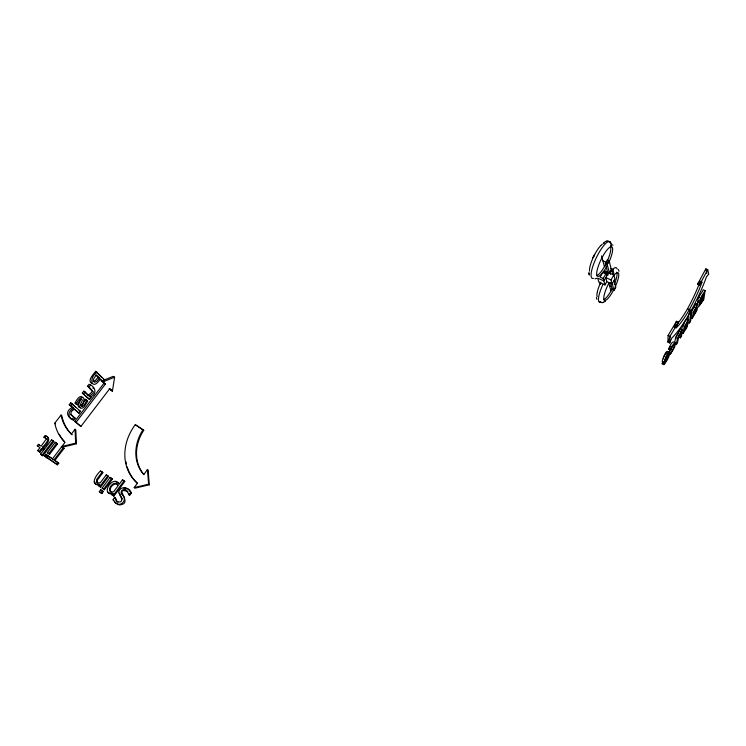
<?xml version="1.0" encoding="UTF-8"?>
<svg xmlns="http://www.w3.org/2000/svg" width="746" height="746" viewBox="0 0 746 746"><rect width="100%" height="100%" fill="white"/><g stroke="black" fill="none" stroke-linecap="round" stroke-linejoin="round"><path stroke-width="1.12" d="M668.071 351.86C666.42 348.83 662.271 359.18 662.252 361.484L664.052 362.342L668.724 354.667L663.968 364.635L662.168 363.787L663.157 361.614M689.379 309.562L691.216 310.355L688.94 314.467A53.47 9.595 -63.6 0 1 671.81 338.022L669.749 342.983L667.903 342.125L668.108 335.439L676.557 321.265L678.431 322.113L675.969 328.026A37.02 6.621 -63.6 0 0 689.379 309.562A37.02 6.63 -63.6 0 0 702.089 281.904L699.459 284.972L697.585 284.161L705.837 268.858L707.721 269.67L708.7 274.164L706.509 276.719A48.984 8.775 -63.6 0 1 690.899 311.054L689.808 313.022L689.379 309.562L687.532 308.732A36.992 6.677 -63.6 0 1 674.104 327.177L676.557 321.265M669.749 342.983L669.983 336.297L678.431 322.113M696.512 306.084L696.522 305.571M697.706 303.995L697.818 303.146M664.052 362.342C669.684 343.962 673.33 353.222 663.968 364.635M670.598 350.172C670.505 347.655 677.601 336.922 674.85 346.144A5.436 0.942 -63.1 0 1 673.396 349.389L670.197 354.425L673.703 347.813L674.347 344.521L673.088 345.501L670.598 350.172L668.789 349.333C669.386 347.216 671.54 341.435 673.759 341.873M674.654 342.759L675.69 337.099L680.436 328.958L682.254 329.779L681.555 336.026L680.436 337.854L678.646 337.033L678.841 335.178M674.552 343.757L676.342 344.587L677.508 337.938L682.254 329.779M680.436 337.854L680.949 333.22L680.147 334.096A4.038 0.699 -63.2 0 0 678.916 335.961L677.461 342.75L676.342 344.587M681.434 331.569L682.077 327.065L684.753 321.75L686.749 318.71L688.558 319.53L684.781 326.935L684.688 327.522L688.418 322.375L686.73 327.615L683.112 333.462L681.312 332.641M682.879 326.701L682.972 326.114M683.112 333.462L684.157 327.149L688.558 319.53M686.749 318.71L686.553 319.913M688.651 314.336L687.709 322.123L689.509 322.934L690.61 321.125L691.719 312.201L689.901 311.39M689.509 322.934L690.6 314.038L691.719 312.201M690.656 315.549L690.386 317.731L692.176 318.542L697.118 309.879L697.482 307.473L693.808 312.537L697.678 304.545L695.869 303.743L691.225 312.052M692.176 318.542L693.314 312.108L697.678 304.545M695.72 304.862L695.869 303.743M702.825 300.274L703.282 297.048C700.625 300.106 696.615 310.644 702.825 300.274L701.026 299.482M705.082 290.576L703.832 299.37L698.424 307.1L700.252 301.533L699.291 302.083L699.962 299.482L705.082 290.576L703.264 289.784C702.135 292.712 696.615 298.614 697.986 301.207M676.025 338.414L676.156 337.546M109.196 388.47L112.404 391.174L114.614 377.187L113.252 376.348L103.834 380.124M663.418 358.901L663.586 358.015M85.1 399.362L83.048 403.754L80.885 405.554L82.256 406.43L84.419 404.63L85.855 402.103L86.555 400.136L85.1 399.362L86.48 400.238M672.351 345.622L668.948 351.953M82.797 397.357C79.775 394.075 76.101 400.742 75.085 403.073L76.167 404.062L76.558 402.943M696.736 304.638L698.442 300.741M683.094 325.704L684.007 323.773M692.223 310.709L692.605 309.804M697.967 302.606L698.61 301.142M667.903 342.125L669.964 337.164M663.912 357.054L664.453 355.87M603.598 243.634L603.868 243.103A4.047 3.954 -86.7 0 0 603.626 243.625M699.002 297.85L699.235 297.356M668.789 349.333L670.234 346.396M603.523 299.463L605.323 300.666M676.575 336.194L677.107 335.131M86.555 400.136L87.655 401.18L84.475 406.346A5.399 3.059 -55 0 1 82.274 408.09L80.54 408.276L79.552 406.421L82.396 400.285L81.65 399.203C78.423 399.203 78.852 406.663 76.241 403.959M77.537 404.947L76.465 403.959C80.139 394.037 88.056 396.378 81.482 405.833L82.256 406.43M699.459 284.972L707.721 269.67M608.596 272.616L603.85 280.888L597.705 278.127L598.898 282.202L604.978 284.944L606.675 281.988M609.389 272.831L611.319 269.474M604.241 271.152L609.575 273.53L611.496 270.183L609.109 260.802L607.291 260L605.323 263.413L607.608 272.038M611.972 271.106L612.923 269.446L610.983 268.588M611.039 279.955L605.743 277.587L606.862 281.671L612.102 284.03L611.039 279.955L613.893 274.976L604.325 270.574M612.102 284.03L614.928 279.088L613.893 274.976M610.424 282.678L612.261 289.616L613.977 290.39L615.823 287.163L614.042 280.179M609.575 273.53L607.141 264.215L609.109 260.802M603.178 278.491L606.05 273.493L602.955 272.113L600.092 277.102L603.178 278.491L604.978 284.944M592.688 257.818L594.646 254.433M605.323 300.675L604.521 301.664A3.777 3.665 64.7 0 0 605.463 300.349L605.482 300.34M664.807 355.208L665.646 353.818M668.798 353.884L665.227 359.749C665.628 357.856 667.222 353.641 668.798 353.884L666.989 353.045M669.74 351.739L670.318 350.816M693.78 307.706L694.666 306.336M128.545 489.469L130.643 492.425C127.976 498.654 128.499 488.677 124.265 489.497C121.309 489.348 119.864 493.386 122.419 495.064C127.958 498.925 121.15 507.289 116.124 503.336M143.064 429.621A41.729 35.603 -42.7 0 0 143.764 474.615L147.484 469.56L148.165 470.176L149.284 484.816L134.914 488.192L134.205 487.586L137.404 483.249A48.63 41.422 -42.9 0 1 135.268 424.688L143.736 430.293A41.664 35.566 -42.7 0 0 143.829 474.503M129.17 493.955L129.59 495.419L131.352 493.022C129.618 486.905 119.677 485.273 118.633 492.574C120.88 495.586 124.787 503.951 117.234 501.601M111.62 494.477L112.45 493.348L113.187 493.936L112.348 495.064L111.62 494.477L113.924 496.127L124.787 481.45L124.078 480.844L113.196 495.54L113.924 496.127M124.787 481.45L122.503 479.79L119.183 484.275C113.578 473.524 99.162 495.381 113.187 493.936M115.872 503.158L113.084 499.867C115.434 494.337 115.043 501.657 117.971 502.189M102.155 488.061L104.459 489.712L112.394 479.044L110.1 477.393L102.155 488.061L102.901 488.658M101.838 493.451L103.228 491.577L102.491 490.989L100.71 489.786L99.321 491.651L101.838 493.451L99.321 491.651M99.069 486.056L98.313 485.459L99.199 484.275L99.945 484.881M98.313 485.459L100.617 487.11L108.543 476.47L106.258 474.82L100.337 482.755L98.435 482.876A3.823 3.171 -46.9 0 1 96.495 482.028L96.644 479.492L102.118 472.05L102.855 472.666L97.39 480.098L97.241 482.625A3.814 3.171 -46.9 0 0 97.726 483.035M107.816 475.864L99.871 486.513L100.617 487.11M111.667 478.438L103.713 489.115L104.459 489.712M101.092 492.864L102.491 490.989M102.118 472.05L100.57 471.015C97.316 473.244 88.69 485.823 99.199 484.275M662.168 363.787L662.653 363.153M54.001 459.89L63.289 447.749L64.063 448.383L54.794 460.515L54.001 459.89L58.748 463.201L57.498 464.833L47.259 457.783L48.509 456.151L53.236 459.452M99.638 378.837L104.002 383.239L74.749 421.378L80.866 426.47L109.821 388.573L112.404 391.174M47.259 457.783L56.705 464.217L57.955 462.576M73.705 420.138L75.159 418.245L71.001 414.422L71.103 412.1A4.094 2.322 -54.5 0 1 72.894 410.151L74.553 409.162L79.02 413.209L80.465 411.326L70.721 402.803L69.247 404.714L73.695 408.379C67.914 410.598 66.926 417.732 73.705 420.138C66.413 417.303 65.275 410.673 72.315 407.493M89.557 399.483L90.993 397.618L90.35 397.003C97.139 394.298 96.066 386.689 89.082 384.265L87.636 386.139L91.972 390.979A1.818 1.035 -55.5 0 1 91.534 392.461L88.149 395.343L83.766 391.165L82.312 393.049L89.557 399.483L82.312 393.049M101.745 380.964L103.116 381.812L104.617 379.863L95.656 371.322C93.754 374.091 86.704 380.749 91.982 383.593M56.696 443.329L48.807 453.605L49.609 454.23L57.479 443.963L56.696 443.329L55.223 442.341L47.334 452.608L48.136 453.232M47.007 457.83L48.387 456.03L47.585 455.405L46.205 457.205L47.007 457.83L44.527 456.058L45.907 454.258L48.387 456.03M74.749 421.378L76.111 422.264L105.373 384.087L100.309 378.987C91.954 391.939 87.907 378.091 97.045 372.179M52.444 458.827L61.722 446.695L63.289 447.749M71.364 434.107L75.057 429.276L75.812 429.938L76.418 443.805L62.655 447.134L61.881 446.49L65.042 442.35A51.744 42.308 -42.3 0 1 54.784 423.159L61.051 415.046L61.815 415.718A51.483 42.13 -41.7 0 0 72.12 434.759L71.364 434.107A51.558 42.168 -41.7 0 1 61.051 415.046M39.976 452.179L42.252 449.241L41.44 448.607L39.165 451.554L39.976 452.179L37.71 450.556L39.986 447.619L37.3 445.791L38.4 444.364L41.086 446.183L46.159 439.207L45.422 437.743L43.911 437.231L45.105 435.692C51.968 437.315 44.816 444.952 42.541 447.171L43.352 447.805C46.951 445.008 52.369 437.445 45.105 435.692M43.529 447.842L42.429 449.279L43.231 449.903L44.331 448.477L42.541 447.171M95.777 374.949L98.071 377.262L95.46 380.413L93.166 381.411M40.573 454.165L51.567 439.888L53.824 441.511L42.848 455.787L40.573 454.165L41.384 454.79M99.451 378.11L96.84 381.281L94.546 382.278C91.301 380.609 95.124 376.795 96.402 375.033L99.451 378.11L98.071 377.262M53.031 440.867L42.037 455.163L42.848 455.787M72.334 419.243L73.789 417.359L75.159 418.245M69.247 404.714L70.628 405.6L72.101 403.698M83.692 393.925L85.147 392.032L83.766 391.165M88.149 395.343L89.52 396.219L92.905 393.329A1.818 1.026 -55.6 0 0 93.353 391.837L89.026 387.006L90.471 385.132M697.585 284.161L700.214 281.093A36.992 6.686 -63.6 0 1 687.532 308.732M665.992 353.334L666.542 352.746M103.116 381.812L114.614 377.187M596.716 278.351L595 278.78M61.881 446.49L75.654 443.161L76.418 443.805M134.205 487.586L148.603 484.21L149.284 484.816M112.45 493.348L108.534 492.836M123.808 488.238L125.888 488.192M80.27 407.447L78.731 407.12L78.171 405.535L81.006 398.905M98.789 485.04L96.057 484.462L94.705 481.991M116.283 481.925L119.22 483.576M697.967 283.704L699.851 284.515M602.88 260.839L606.498 262.443M605.323 263.413L607.141 264.215M688.782 313.217L690.6 314.038M609.585 285.811L611.3 286.576M676.193 322.141L678.067 322.99M679.308 330.804L681.126 331.625M679.233 331.494L681.051 332.324M668.108 335.439L669.983 336.297M668.892 348.177L670.71 349.025M668.854 349.221L670.663 350.07M662.262 362.696L664.127 363.442M117.187 484.359C113.523 482.364 108.105 489.003 110.93 491.968M126.932 488.518L128.042 489.134M103.237 379.015L104.617 379.863M104.002 383.239L105.373 384.087M110.66 389.944L112.021 390.792M87.636 386.139L89.026 387.006M143.736 430.293L135.268 424.688M89.613 396.751L90.993 397.618M87.655 401.18L85.175 399.259M75.085 403.073L76.465 403.959M79.104 410.44L80.465 411.326M79.02 413.209L73.929 408.948M102.855 472.666L100.57 471.015M108.543 476.47L106.258 474.82M112.394 479.044L110.1 477.393M53.824 441.511L51.567 439.888M57.479 443.963L55.223 442.341M64.063 448.383L61.722 446.695M115.509 498.16L117.047 501.387M41.44 448.607L43.231 449.903M47.334 452.608L49.609 454.23M103.228 491.577L100.71 489.786M52.453 458.921L48.509 456.151M54.794 460.515L58.748 463.201M115.145 502.58L118.754 504.762A5.716 4.821 -47.9 0 0 121.757 504.52C132.061 502.011 113.122 486.224 127.846 491.651M37.71 450.556L38.522 451.19M44.527 456.058L45.329 456.683L46.709 454.892L45.907 454.258M56.705 464.217L57.498 464.833M37.3 445.791L38.111 446.425M38.4 444.364L39.212 445.008M113.084 499.867L113.812 500.454M114.781 497.573L115.639 498.244M43.911 437.231L46.895 439.086M128.76 494.747L129.59 495.419M130.643 492.425L131.352 493.022M54.784 423.159L55.558 423.821M122.503 479.79L123.211 480.396M74.507 429.994L75.262 430.647M118.101 485.161C113.606 478.083 104.095 493.451 113.578 491.828L118.092 485.739L117.383 484.555M76.111 422.264L80.866 426.47M70.348 414.3L73.789 417.359M70.628 405.6L73.695 408.379M70.721 402.803L75.747 407.381M146.934 470.306L147.615 470.931M85.147 392.032L89.52 396.219M95.656 371.322L101.726 377.476M92.849 387.948L93.343 388.535M114.352 501.415L115.043 502.319M108.123 492.099L108.59 492.826M618.257 269.418L619.068 271.32M610.676 243.149L610.573 242.982A4.047 3.954 -86.7 0 0 606.526 241.228L606.144 241.322A4.047 3.954 -86.7 0 0 605.258 241.723A4.056 3.963 -77.2 0 1 611.105 244.25A4.047 3.954 -86.7 0 0 610.769 243.327M122.726 499.111L120.246 495.82L119.36 493.171M612.671 244.679L612.886 245.35M589.359 275.097L589.079 274.052M596.819 299.267L596.446 297.412M599.747 282.221L600.325 284.226M593.667 256.13L593.872 256.866M601.546 255.878L604.437 266.639M608.727 282.622L610.974 290.977M606.05 273.493L606.703 275.917M607.197 271.74L608.083 275.06M612.168 283.452L613.977 290.39M608.13 262.508L608.316 263.245M614.732 288.124L614.9 288.777M609.818 271.311L610.62 274.416M611.347 268.653L612.932 274.901L613.874 273.26L612.923 269.446M705.837 268.858L706.835 273.362M588.92 272.299L589.051 273.847M589.014 273.67L589.116 274.23M147.484 469.56L148.603 484.21M75.057 429.276L75.654 443.161M593.434 278.379A20.384 5.203 -64.4 0 1 596.063 258.284A20.384 5.203 -64.4 0 1 610.47 242.142M610.62 242.413A20.384 5.203 -64.4 0 1 610.741 242.73M64.538 441.697A51.679 42.27 -42.3 0 1 59.251 434.293M137.339 483.184A48.565 41.375 -42.9 0 1 127.212 466.921M126.438 463.9A48.565 41.375 -42.9 0 1 126.055 461.849M677.489 334.478A4.028 0.699 -63.2 0 1 678.328 333.275M606.106 271.954A2.014 1.818 -15.8 0 1 603.99 273.344M606.974 266.089A16.337 4.112 -64.3 0 1 596.735 272.579A16.337 4.112 -64.3 0 1 608.895 247.97A16.337 4.112 -64.3 0 1 609.072 261.846M589.461 271.059A16.291 4.206 -64.4 0 1 592.576 258.927M592.893 258.2A16.291 4.206 -64.4 0 1 600.838 245.509M601.192 245.164A16.291 4.206 -64.4 0 1 601.537 244.847M602.199 244.324A16.291 4.206 -64.4 0 1 602.507 244.119M610.396 246.516A16.328 4.14 -64.3 0 1 606.619 262.489M606.265 263.207A16.328 4.14 -64.3 0 1 605.92 263.907L605.556 264.606A16.328 4.14 -64.3 0 1 596.502 275.591M613.585 275.778A15.377 3.674 -64 0 1 618.742 274.09A15.377 3.674 -64 0 1 615.049 287.154M614.061 289.168A15.377 3.674 -64 0 1 604.167 300.051A15.377 3.674 -64 0 1 609.165 282.585M597.164 296.6A15.34 3.758 -64 0 1 597.21 292.413M597.322 291.882A15.34 3.758 -64 0 1 600.875 282.184M612.401 269.595A19.2 4.644 -64 0 1 617.082 268.98M600.922 302.093A19.2 4.644 -64 0 1 603.01 284.273M616.56 272.141A15.368 3.693 -64 0 1 614.256 284.375M612.373 288.404A15.368 3.693 -64 0 1 603.999 299.482M611.207 245.238L610.899 246.786A4.047 3.954 -86.7 0 0 611.216 245.042L611.207 245.238M684.595 328.371L684.39 330.114C687.187 327.587 689.332 320.435 684.595 328.371M693.705 313.395L693.472 315.176C696.223 312.723 698.405 305.524 693.705 313.395M703.776 293.495C700.764 303.864 698.61 299.985 703.776 293.495M604.213 242.618L604.092 242.776A4.047 3.954 -86.7 0 1 604.633 242.189L604.213 242.618M603.094 302.428L602.749 302.503A3.777 3.665 64.7 0 1 601.481 302.494A3.777 3.693 70.2 0 0 603.934 302.083A3.777 3.665 64.7 0 1 603.094 302.428M599.84 301.738A3.777 3.665 64.7 0 0 600.959 302.354A3.777 3.693 70.2 0 1 599.84 301.738"/></g></svg>
